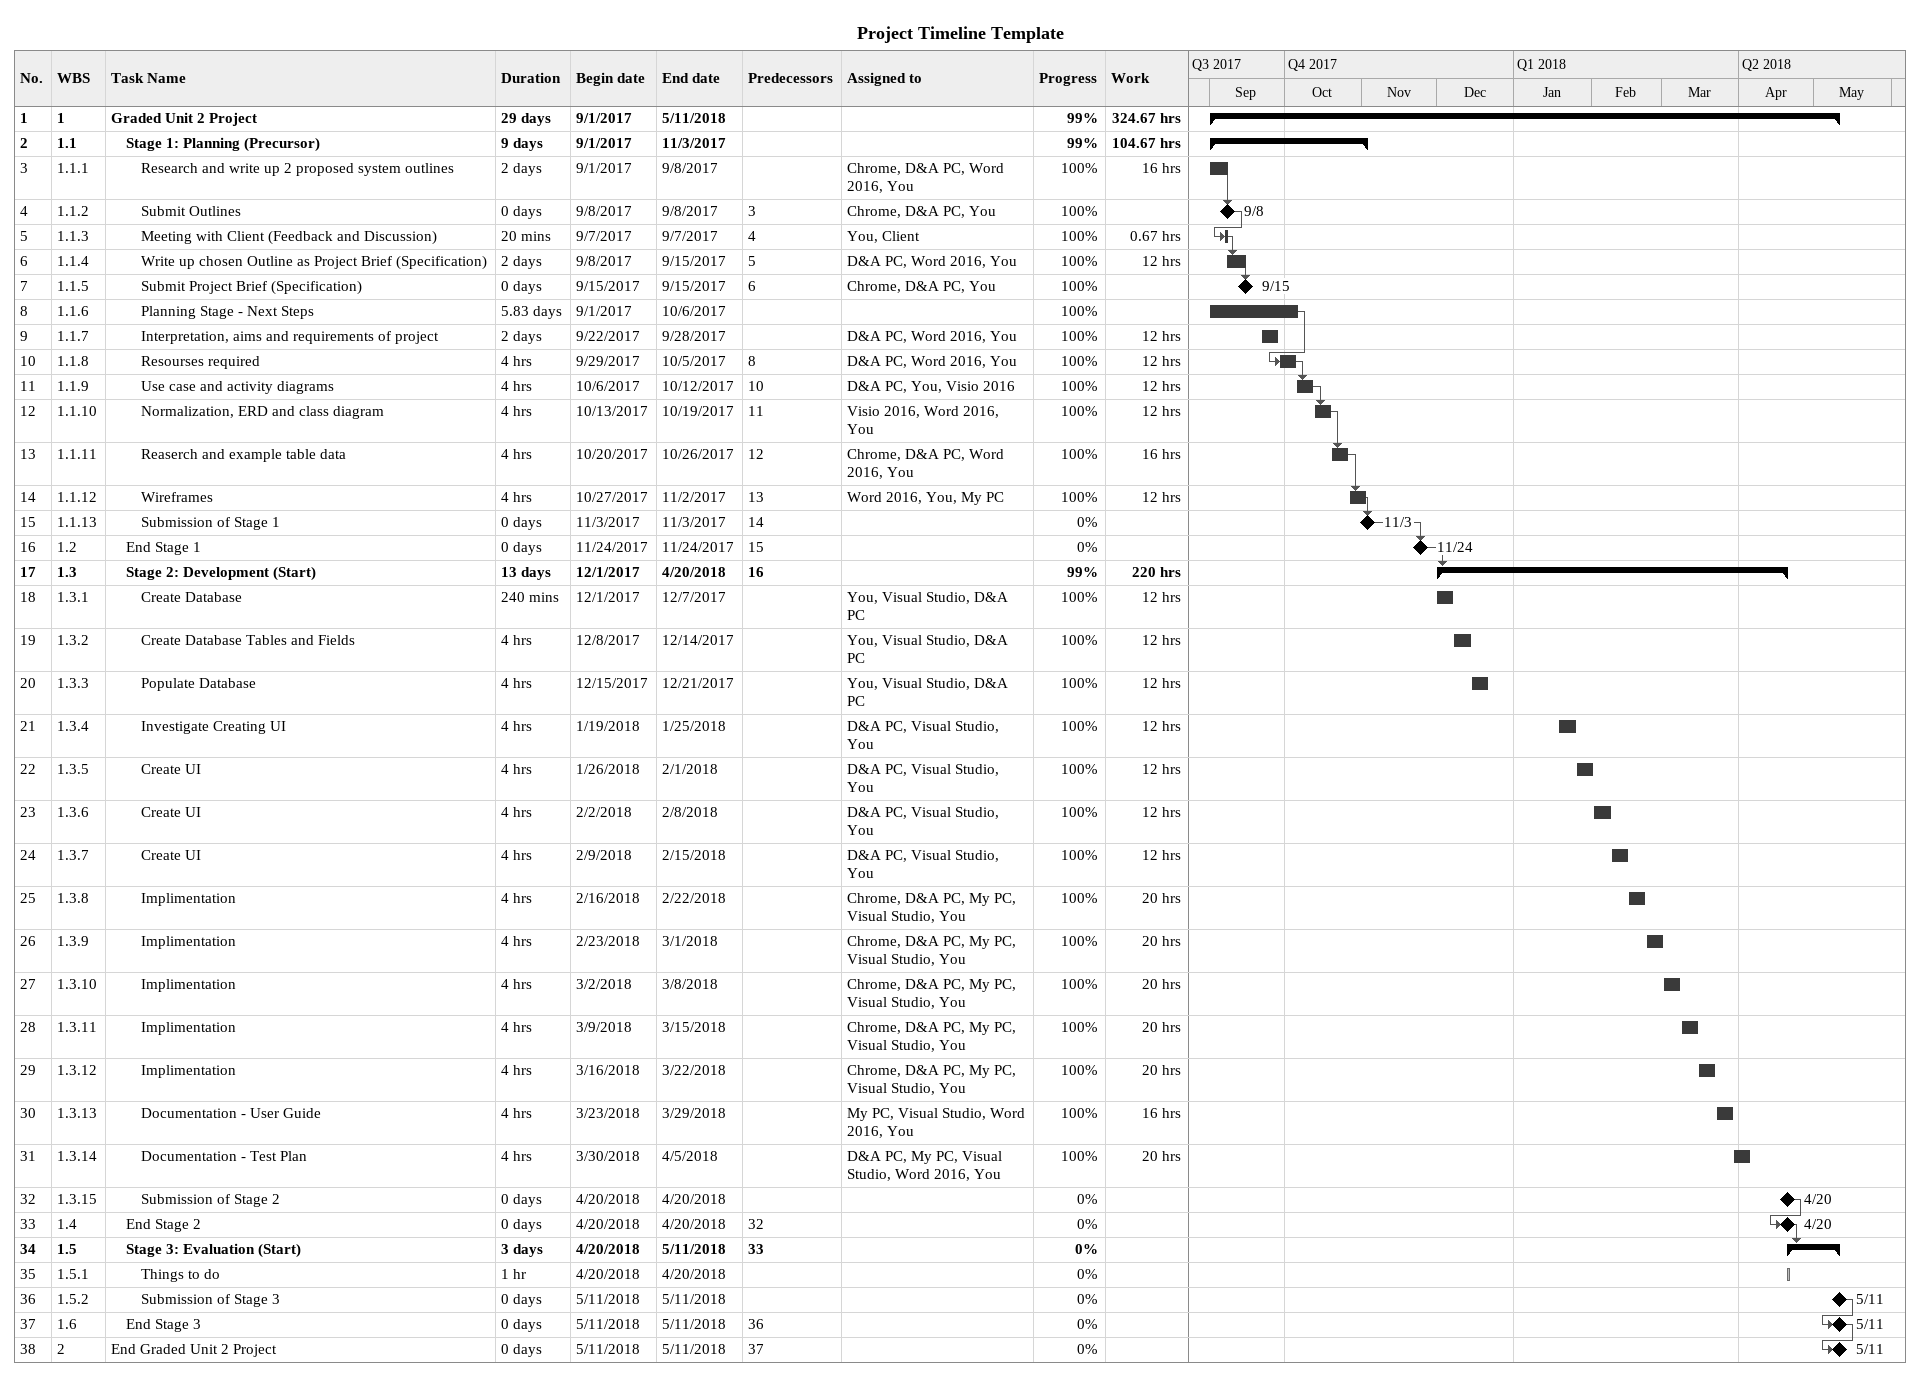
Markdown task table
Project Timeline Template

| ID | WBS | Task | Duration | Start | Finish | Predecessors | Resources | % complete | Work (h) |
|---|---|---|---|---|---|---|---|---|---|
| 1 | 1 | **Graded Unit 2 Project** | 29d | 2017-09-01 | 2018-05-11 |  |  | 99 | 324.67 |
| 2 | 1.1 | **Stage 1: Planning (Precursor)** | 9d | 2017-09-01 | 2017-11-03 |  |  | 99 | 104.67 |
| 3 | 1.1.1 | Research and write up 2 proposed system outlines | 2d | 2017-09-01 | 2017-09-08 |  | Chrome, D&A PC, Word 2016, You | 100 | 16 |
| 4 | 1.1.2 | Submit Outlines | 0d | 2017-09-08 | 2017-09-08 | 3 | Chrome, D&A PC, You | 100 |  |
| 5 | 1.1.3 | Meeting with Client (Feedback and Discussion) | 20min | 2017-09-07 | 2017-09-07 | 4 | You, Client | 100 | 0.67 |
| 6 | 1.1.4 | Write up chosen Outline as Project Brief (Specification) | 2d | 2017-09-08 | 2017-09-15 | 5 | D&A PC, Word 2016, You | 100 | 12 |
| 7 | 1.1.5 | Submit Project Brief (Specification) | 0d | 2017-09-15 | 2017-09-15 | 6 | Chrome, D&A PC, You | 100 |  |
| 8 | 1.1.6 | Planning Stage - Next Steps | 5.83d | 2017-09-01 | 2017-10-06 |  |  | 100 |  |
| 9 | 1.1.7 | Interpretation, aims and requirements of project | 2d | 2017-09-22 | 2017-09-28 |  | D&A PC, Word 2016, You | 100 | 12 |
| 10 | 1.1.8 | Resourses required | 4h | 2017-09-29 | 2017-10-05 | 8 | D&A PC, Word 2016, You | 100 | 12 |
| 11 | 1.1.9 | Use case and activity diagrams | 4h | 2017-10-06 | 2017-10-12 | 10 | D&A PC, You, Visio 2016 | 100 | 12 |
| 12 | 1.1.10 | Normalization, ERD and class diagram | 4h | 2017-10-13 | 2017-10-19 | 11 | Visio 2016, Word 2016, You | 100 | 12 |
| 13 | 1.1.11 | Reaserch and example table data | 4h | 2017-10-20 | 2017-10-26 | 12 | Chrome, D&A PC, Word 2016, You | 100 | 16 |
| 14 | 1.1.12 | Wireframes | 4h | 2017-10-27 | 2017-11-02 | 13 | Word 2016, You, My PC | 100 | 12 |
| 15 | 1.1.13 | Submission of Stage 1 | 0d | 2017-11-03 | 2017-11-03 | 14 |  | 0 |  |
| 16 | 1.2 | End Stage 1 | 0d | 2017-11-24 | 2017-11-24 | 15 |  | 0 |  |
| 17 | 1.3 | **Stage 2: Development (Start)** | 13d | 2017-12-01 | 2018-04-20 | 16 |  | 99 | 220 |
| 18 | 1.3.1 | Create Database | 240min | 2017-12-01 | 2017-12-07 |  | You, Visual Studio, D&A PC | 100 | 12 |
| 19 | 1.3.2 | Create Database Tables and Fields | 4h | 2017-12-08 | 2017-12-14 |  | You, Visual Studio, D&A PC | 100 | 12 |
| 20 | 1.3.3 | Populate Database | 4h | 2017-12-15 | 2017-12-21 |  | You, Visual Studio, D&A PC | 100 | 12 |
| 21 | 1.3.4 | Investigate Creating UI | 4h | 2018-01-19 | 2018-01-25 |  | D&A PC, Visual Studio, You | 100 | 12 |
| 22 | 1.3.5 | Create UI | 4h | 2018-01-26 | 2018-02-01 |  | D&A PC, Visual Studio, You | 100 | 12 |
| 23 | 1.3.6 | Create UI | 4h | 2018-02-02 | 2018-02-08 |  | D&A PC, Visual Studio, You | 100 | 12 |
| 24 | 1.3.7 | Create UI | 4h | 2018-02-09 | 2018-02-15 |  | D&A PC, Visual Studio, You | 100 | 12 |
| 25 | 1.3.8 | Implimentation | 4h | 2018-02-16 | 2018-02-22 |  | Chrome, D&A PC, My PC, Visual Studio, You | 100 | 20 |
| 26 | 1.3.9 | Implimentation | 4h | 2018-02-23 | 2018-03-01 |  | Chrome, D&A PC, My PC, Visual Studio, You | 100 | 20 |
| 27 | 1.3.10 | Implimentation | 4h | 2018-03-02 | 2018-03-08 |  | Chrome, D&A PC, My PC, Visual Studio, You | 100 | 20 |
| 28 | 1.3.11 | Implimentation | 4h | 2018-03-09 | 2018-03-15 |  | Chrome, D&A PC, My PC, Visual Studio, You | 100 | 20 |
| 29 | 1.3.12 | Implimentation | 4h | 2018-03-16 | 2018-03-22 |  | Chrome, D&A PC, My PC, Visual Studio, You | 100 | 20 |
| 30 | 1.3.13 | Documentation - User Guide | 4h | 2018-03-23 | 2018-03-29 |  | My PC, Visual Studio, Word 2016, You | 100 | 16 |
| 31 | 1.3.14 | Documentation - Test Plan | 4h | 2018-03-30 | 2018-04-05 |  | D&A PC, My PC, Visual Studio, Word 2016, You | 100 | 20 |
| 32 | 1.3.15 | Submission of Stage 2 | 0d | 2018-04-20 | 2018-04-20 |  |  | 0 |  |
| 33 | 1.4 | End Stage 2 | 0d | 2018-04-20 | 2018-04-20 | 32 |  | 0 |  |
| 34 | 1.5 | **Stage 3: Evaluation (Start)** | 3d | 2018-04-20 | 2018-05-11 | 33 |  | 0 |  |
| 35 | 1.5.1 | Things to do | 1h | 2018-04-20 | 2018-04-20 |  |  | 0 |  |
| 36 | 1.5.2 | Submission of Stage 3 | 0d | 2018-05-11 | 2018-05-11 |  |  | 0 |  |
| 37 | 1.6 | End Stage 3 | 0d | 2018-05-11 | 2018-05-11 | 36 |  | 0 |  |
| 38 | 2 | End Graded Unit 2 Project | 0d | 2018-05-11 | 2018-05-11 | 37 |  | 0 |  |
